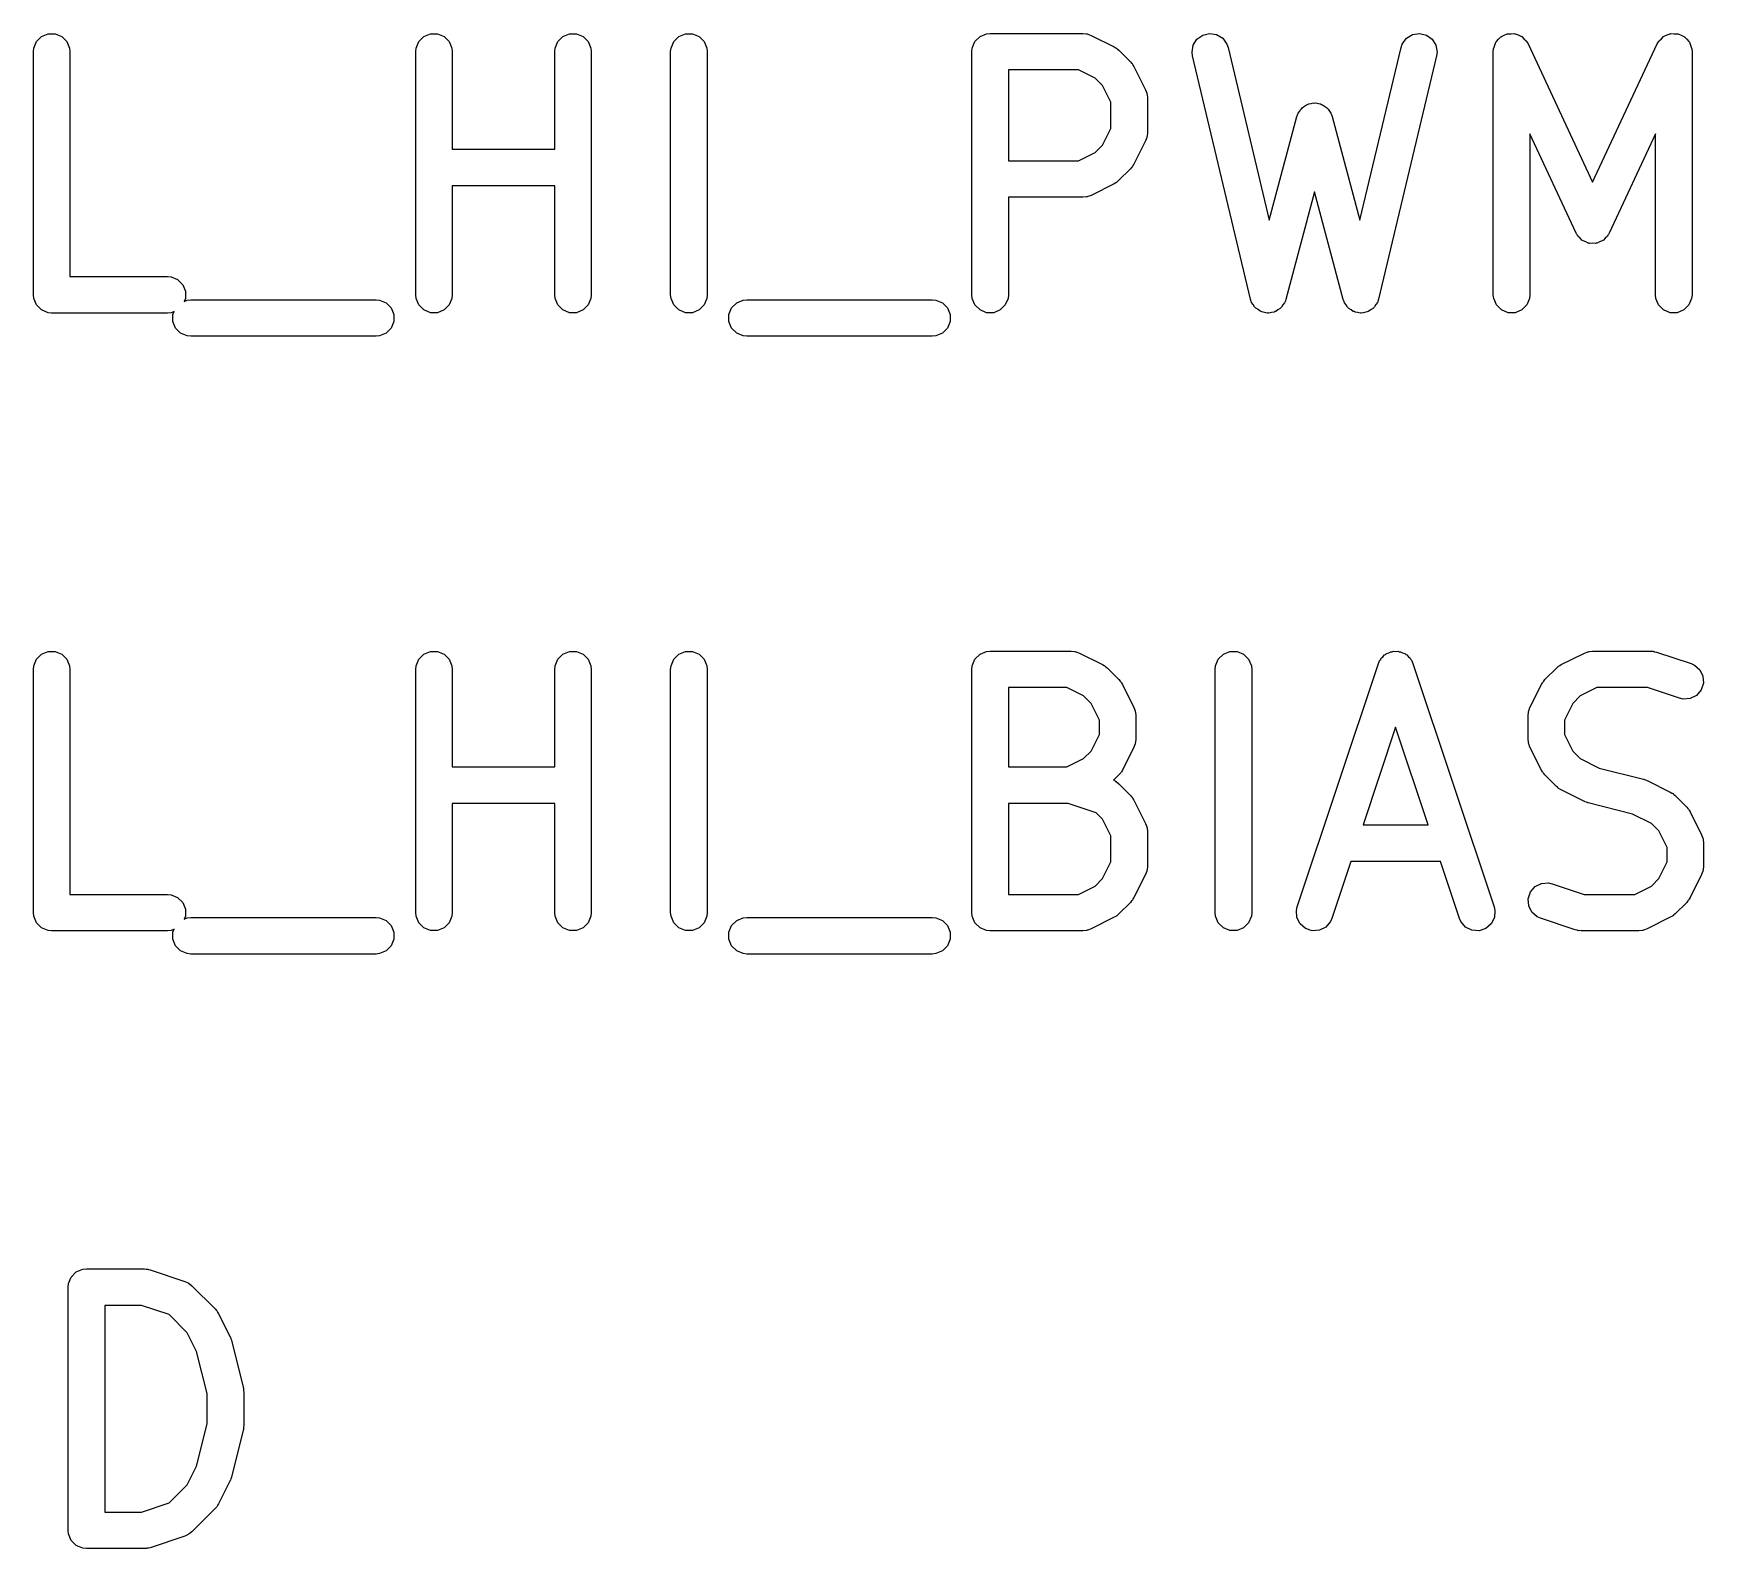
# Model space of a CAD drawing. Header units: inches. Extents: x 4.9 to 6.65, y -5.03 to -3.32.
# Drawn here: x 5.2546 to 5.5248, y -4.0983 to -3.853 of the extents above; entities that cross this region are included whole.
import ezdxf

# ---------------------------------------------------------------- set-up
doc = ezdxf.new("R2010")
doc.units = ezdxf.units.IN
doc.header["$MEASUREMENT"] = 0
doc.layers.add('BLACK', color=250, linetype='CONTINUOUS')

msp = doc.modelspace()

# ---------------------------------------------------------------- linework, layer by layer
at = {"layer": 'BLACK', "linetype": 'CONTINUOUS'}
for p, q in [((5.25509, -3.85433), (5.2559, -3.85351)), ((5.2559, -3.85351), (5.25696, -3.85307)), ((5.25696, -3.85307), (5.25812, -3.85307)), ((5.25812, -3.85307), (5.25918, -3.85351)), ((5.25918, -3.85351), (5.26, -3.85433)), ((5.31695, -3.85433), (5.31777, -3.85351)), ((5.31777, -3.85351), (5.31883, -3.85307)), ((5.31883, -3.85307), (5.31998, -3.85307)), ((5.31998, -3.85307), (5.32105, -3.85351)), ((5.32105, -3.85351), (5.32186, -3.85433)), ((5.33945, -3.85433), (5.34026, -3.85351)), ((5.34026, -3.85351), (5.34133, -3.85307)), ((5.34133, -3.85307), (5.34248, -3.85307)), ((5.34248, -3.85307), (5.34355, -3.85351)), ((5.34355, -3.85351), (5.34436, -3.85433)), ((5.3582, -3.85433), (5.35901, -3.85351)), ((5.35901, -3.85351), (5.36008, -3.85307)), ((5.36008, -3.85307), (5.36123, -3.85307)), ((5.36123, -3.85307), (5.36229, -3.85351)), ((5.36229, -3.85351), (5.36311, -3.85433)), ((5.40694, -3.85433), (5.40776, -3.85351)), ((5.40776, -3.85351), (5.40882, -3.85307)), ((5.40882, -3.85307), (5.4094, -3.85301)), ((5.4094, -3.85301), (5.4244, -3.85301)), ((5.4244, -3.85301), (5.42497, -3.85307)), ((5.42497, -3.85307), (5.42507, -3.85311)), ((5.42507, -3.85311), (5.42518, -3.85312)), ((5.42518, -3.85312), (5.42572, -3.85333)), ((5.42572, -3.85333), (5.42947, -3.8552)), ((5.44285, -3.85396), (5.44379, -3.85328)), ((5.44379, -3.85328), (5.44491, -3.85302)), ((5.44491, -3.85302), (5.44604, -3.8532)), ((5.44604, -3.8532), (5.44703, -3.8538)), ((5.47675, -3.8538), (5.47774, -3.8532)), ((5.47774, -3.8532), (5.47887, -3.85302)), ((5.47887, -3.85302), (5.47999, -3.85328)), ((5.47999, -3.85328), (5.48093, -3.85396)), ((5.49167, -3.85396), (5.49201, -3.85359)), ((5.49201, -3.85359), (5.49207, -3.85356)), ((5.49207, -3.85356), (5.49212, -3.85351)), ((5.49212, -3.85351), (5.49259, -3.85332)), ((5.49259, -3.85332), (5.49306, -3.8531)), ((5.49306, -3.8531), (5.49312, -3.8531)), ((5.49312, -3.8531), (5.49319, -3.85307)), ((5.49319, -3.85307), (5.4937, -3.85307)), ((5.4937, -3.85307), (5.49421, -3.85305)), ((5.49421, -3.85305), (5.49427, -3.85307)), ((5.49427, -3.85307), (5.49434, -3.85307)), ((5.49434, -3.85307), (5.49481, -3.85327)), ((5.49481, -3.85327), (5.49529, -3.85344)), ((5.49529, -3.85344), (5.49534, -3.85349)), ((5.49534, -3.85349), (5.4954, -3.85351)), ((5.4954, -3.85351), (5.49576, -3.85387)), ((5.51801, -3.85387), (5.51837, -3.85351)), ((5.51837, -3.85351), (5.51843, -3.85349)), ((5.51843, -3.85349), (5.51848, -3.85344)), ((5.51848, -3.85344), (5.51896, -3.85327)), ((5.51896, -3.85327), (5.51943, -3.85307)), ((5.51943, -3.85307), (5.5195, -3.85307)), ((5.5195, -3.85307), (5.51956, -3.85305)), ((5.51956, -3.85305), (5.52007, -3.85307)), ((5.52007, -3.85307), (5.52058, -3.85307)), ((5.52058, -3.85307), (5.52064, -3.8531)), ((5.52064, -3.8531), (5.52071, -3.8531)), ((5.52071, -3.8531), (5.52118, -3.85332)), ((5.52118, -3.85332), (5.52165, -3.85351)), ((5.52165, -3.85351), (5.5217, -3.85356)), ((5.5217, -3.85356), (5.52175, -3.85359)), ((5.52175, -3.85359), (5.5221, -3.85396)), ((5.25459, -3.85597), (5.25464, -3.85539)), ((5.25459, -3.89534), (5.25459, -3.85597)), ((5.25464, -3.85539), (5.25509, -3.85433)), ((5.26, -3.85433), (5.26044, -3.85539)), ((5.26044, -3.85539), (5.26049, -3.85597)), ((5.26049, -3.85597), (5.26049, -3.89238)), ((5.31646, -3.85597), (5.31651, -3.85539)), ((5.31646, -3.89534), (5.31646, -3.85597)), ((5.31651, -3.85539), (5.31695, -3.85433)), ((5.32186, -3.85433), (5.3223, -3.85539)), ((5.3223, -3.85539), (5.32236, -3.85597)), ((5.32236, -3.85597), (5.32236, -3.87176)), ((5.33895, -3.85597), (5.33901, -3.85539)), ((5.33895, -3.87176), (5.33895, -3.85597)), ((5.33901, -3.85539), (5.33945, -3.85433)), ((5.34436, -3.85433), (5.3448, -3.85539)), ((5.3448, -3.85539), (5.34486, -3.85597)), ((5.34486, -3.85597), (5.34486, -3.89534)), ((5.3577, -3.85597), (5.35776, -3.85539)), ((5.3577, -3.89534), (5.3577, -3.85597)), ((5.35776, -3.85539), (5.3582, -3.85433)), ((5.36311, -3.85433), (5.36355, -3.85539)), ((5.36355, -3.85539), (5.36361, -3.85597)), ((5.36361, -3.85597), (5.36361, -3.89534)), ((5.40644, -3.85597), (5.4065, -3.85539)), ((5.40644, -3.89534), (5.40644, -3.85597)), ((5.4065, -3.85539), (5.40694, -3.85433)), ((5.42947, -3.8552), (5.42971, -3.85536)), ((5.42971, -3.85536), (5.42979, -3.85539)), ((5.42979, -3.85539), (5.42987, -3.85545)), ((5.42987, -3.85545), (5.42996, -3.85551)), ((5.42996, -3.85551), (5.43001, -3.85557)), ((5.43001, -3.85557), (5.43023, -3.85575)), ((5.43023, -3.85575), (5.43211, -3.85763)), ((5.44207, -3.85608), (5.44225, -3.85494)), ((5.44215, -3.85665), (5.44207, -3.85608)), ((5.44225, -3.85494), (5.44285, -3.85396)), ((5.44703, -3.8538), (5.4477, -3.85474)), ((5.4477, -3.85474), (5.44789, -3.85528)), ((5.44789, -3.85528), (5.45455, -3.88327)), ((5.46923, -3.88327), (5.47589, -3.85528)), ((5.47589, -3.85528), (5.47608, -3.85474)), ((5.47608, -3.85474), (5.47675, -3.8538)), ((5.48093, -3.85396), (5.48153, -3.85494)), ((5.48153, -3.85494), (5.48171, -3.85608)), ((5.48171, -3.85608), (5.48164, -3.85665)), ((5.49081, -3.85597), (5.49085, -3.85559)), ((5.49081, -3.89534), (5.49081, -3.85597)), ((5.49084, -3.85552), (5.49086, -3.85548)), ((5.49085, -3.85559), (5.49084, -3.85552)), ((5.49086, -3.85548), (5.49087, -3.85539)), ((5.49087, -3.85539), (5.49106, -3.85492)), ((5.49106, -3.85492), (5.49124, -3.85444)), ((5.49124, -3.85444), (5.49128, -3.85439)), ((5.49128, -3.85439), (5.49131, -3.85433)), ((5.49131, -3.85433), (5.49167, -3.85396)), ((5.49576, -3.85387), (5.49614, -3.85422)), ((5.49614, -3.85422), (5.49619, -3.8543)), ((5.49619, -3.8543), (5.49622, -3.85433)), ((5.49622, -3.85433), (5.49624, -3.85439)), ((5.49624, -3.85439), (5.49644, -3.85472)), ((5.49644, -3.85472), (5.50688, -3.87711)), ((5.50688, -3.87711), (5.51733, -3.85472)), ((5.51733, -3.85472), (5.51753, -3.85439)), ((5.51753, -3.85439), (5.51755, -3.85433)), ((5.51755, -3.85433), (5.51758, -3.8543)), ((5.51758, -3.8543), (5.51763, -3.85422)), ((5.51763, -3.85422), (5.51801, -3.85387)), ((5.5221, -3.85396), (5.52246, -3.85433)), ((5.52246, -3.85433), (5.52249, -3.85439)), ((5.52249, -3.85439), (5.52253, -3.85444)), ((5.52253, -3.85444), (5.52271, -3.85492)), ((5.52271, -3.85492), (5.5229, -3.85539)), ((5.5229, -3.85539), (5.52291, -3.85548)), ((5.52291, -3.85548), (5.52293, -3.85552)), ((5.52293, -3.85552), (5.52292, -3.85559)), ((5.52292, -3.85559), (5.52296, -3.85597)), ((5.52296, -3.85597), (5.52296, -3.89534)), ((5.4237, -3.85892), (5.41235, -3.85892)), ((5.41235, -3.85892), (5.41235, -3.87364)), ((5.4264, -3.86027), (5.4237, -3.85892)), ((5.43211, -3.85763), (5.43229, -3.85786)), ((5.43229, -3.85786), (5.43235, -3.85791)), ((5.43235, -3.85791), (5.43241, -3.858)), ((5.43241, -3.858), (5.43247, -3.85808)), ((5.43247, -3.85808), (5.4325, -3.85815)), ((5.4325, -3.85815), (5.43266, -3.8584)), ((5.43266, -3.8584), (5.43454, -3.86215)), ((5.45152, -3.89602), (5.44215, -3.85665)), ((5.48164, -3.85665), (5.47226, -3.89602)), ((5.42759, -3.86147), (5.4264, -3.86027)), ((5.42894, -3.86416), (5.42759, -3.86147)), ((5.42894, -3.86839), (5.42894, -3.86416)), ((5.43454, -3.86215), (5.43474, -3.86269)), ((5.43474, -3.86269), (5.43475, -3.86279)), ((5.43475, -3.86279), (5.43479, -3.86289)), ((5.43479, -3.86289), (5.43485, -3.86347)), ((5.43485, -3.86347), (5.43485, -3.86909)), ((5.46059, -3.86457), (5.46077, -3.86452)), ((5.46077, -3.86452), (5.46094, -3.86442)), ((5.46094, -3.86442), (5.46132, -3.86437)), ((5.46132, -3.86437), (5.4617, -3.86427)), ((5.4617, -3.86427), (5.46189, -3.86429)), ((5.46189, -3.86429), (5.46208, -3.86427)), ((5.46208, -3.86427), (5.46246, -3.86437)), ((5.46246, -3.86437), (5.46284, -3.86442)), ((5.46284, -3.86442), (5.46301, -3.86452)), ((5.46301, -3.86452), (5.46319, -3.86457)), ((5.45455, -3.88327), (5.45904, -3.86646)), ((5.45904, -3.86646), (5.45909, -3.86632)), ((5.45909, -3.86632), (5.4591, -3.86626)), ((5.4591, -3.86626), (5.45913, -3.8662)), ((5.45913, -3.8662), (5.45924, -3.86591)), ((5.45924, -3.86591), (5.45948, -3.8656)), ((5.45948, -3.8656), (5.45967, -3.86527)), ((5.45967, -3.86527), (5.45982, -3.86515)), ((5.45982, -3.86515), (5.45994, -3.865)), ((5.45994, -3.865), (5.46028, -3.8648)), ((5.46028, -3.8648), (5.46059, -3.86457)), ((5.46319, -3.86457), (5.4635, -3.8648)), ((5.4635, -3.8648), (5.46384, -3.865)), ((5.46384, -3.865), (5.46396, -3.86515)), ((5.46396, -3.86515), (5.46411, -3.86527)), ((5.46411, -3.86527), (5.4643, -3.8656)), ((5.4643, -3.8656), (5.46454, -3.86591)), ((5.46454, -3.86591), (5.46465, -3.8662)), ((5.46465, -3.8662), (5.46469, -3.86626)), ((5.46469, -3.86626), (5.46469, -3.86632)), ((5.46469, -3.86632), (5.46474, -3.86646)), ((5.46474, -3.86646), (5.46923, -3.88327)), ((5.42759, -3.87109), (5.42894, -3.86839)), ((5.43474, -3.86987), (5.43454, -3.87041)), ((5.43475, -3.86976), (5.43474, -3.86987)), ((5.43479, -3.86967), (5.43475, -3.86976)), ((5.43485, -3.86909), (5.43479, -3.86967)), ((5.50421, -3.88534), (5.49671, -3.86928)), ((5.49671, -3.86928), (5.49671, -3.89534)), ((5.51706, -3.86928), (5.50956, -3.88534)), ((5.51706, -3.89534), (5.51706, -3.86928)), ((5.32236, -3.87176), (5.33895, -3.87176)), ((5.4237, -3.87364), (5.4264, -3.87229)), ((5.4264, -3.87229), (5.42759, -3.87109)), ((5.43454, -3.87041), (5.43266, -3.87416)), ((5.41235, -3.87364), (5.4237, -3.87364)), ((5.43211, -3.87493), (5.43023, -3.8768)), ((5.43229, -3.8747), (5.43211, -3.87493)), ((5.43235, -3.87465), (5.43229, -3.8747)), ((5.43241, -3.87456), (5.43235, -3.87465)), ((5.43247, -3.87448), (5.43241, -3.87456)), ((5.4325, -3.87441), (5.43247, -3.87448)), ((5.43266, -3.87416), (5.4325, -3.87441)), ((5.33895, -3.87767), (5.32236, -3.87767)), ((5.32236, -3.87767), (5.32236, -3.89534)), ((5.33895, -3.89534), (5.33895, -3.87767)), ((5.42947, -3.87736), (5.42572, -3.87923)), ((5.42971, -3.8772), (5.42947, -3.87736)), ((5.42979, -3.87717), (5.42971, -3.8772)), ((5.42987, -3.8771), (5.42979, -3.87717)), ((5.42996, -3.87705), (5.42987, -3.8771)), ((5.43001, -3.87699), (5.42996, -3.87705)), ((5.43023, -3.8768), (5.43001, -3.87699)), ((5.4244, -3.87954), (5.41235, -3.87954)), ((5.41235, -3.87954), (5.41235, -3.89534)), ((5.42497, -3.87949), (5.4244, -3.87954)), ((5.42507, -3.87945), (5.42497, -3.87949)), ((5.42518, -3.87944), (5.42507, -3.87945)), ((5.42572, -3.87923), (5.42518, -3.87944)), ((5.46189, -3.87868), (5.45724, -3.8961)), ((5.46654, -3.8961), (5.46189, -3.87868)), ((5.50433, -3.88555), (5.50421, -3.88534)), ((5.50436, -3.88562), (5.50433, -3.88555)), ((5.50441, -3.88567), (5.50436, -3.88562)), ((5.5045, -3.88584), (5.50441, -3.88567)), ((5.50484, -3.88614), (5.5045, -3.88584)), ((5.50514, -3.88647), (5.50484, -3.88614)), ((5.50893, -3.88614), (5.50863, -3.88647)), ((5.50927, -3.88584), (5.50893, -3.88614)), ((5.50936, -3.88567), (5.50927, -3.88584)), ((5.50941, -3.88562), (5.50936, -3.88567)), ((5.50944, -3.88555), (5.50941, -3.88562)), ((5.50956, -3.88534), (5.50944, -3.88555)), ((5.50526, -3.88652), (5.50514, -3.88647)), ((5.50535, -3.88661), (5.50526, -3.88652)), ((5.50578, -3.88677), (5.50535, -3.88661)), ((5.50618, -3.88696), (5.50578, -3.88677)), ((5.50631, -3.88696), (5.50618, -3.88696)), ((5.50644, -3.88701), (5.50631, -3.88696)), ((5.50689, -3.88699), (5.50644, -3.88701)), ((5.50733, -3.88701), (5.50689, -3.88699)), ((5.50746, -3.88696), (5.50733, -3.88701)), ((5.50759, -3.88696), (5.50746, -3.88696)), ((5.50799, -3.88677), (5.50759, -3.88696)), ((5.50842, -3.88661), (5.50799, -3.88677)), ((5.50851, -3.88652), (5.50842, -3.88661)), ((5.50863, -3.88647), (5.50851, -3.88652)), ((5.26049, -3.89238), (5.27629, -3.89238)), ((5.27629, -3.89238), (5.27686, -3.89244)), ((5.27686, -3.89244), (5.27793, -3.89288)), ((5.27793, -3.89288), (5.27874, -3.8937)), ((5.27874, -3.8937), (5.27918, -3.89476)), ((5.25464, -3.89591), (5.25459, -3.89534)), ((5.25509, -3.89698), (5.25464, -3.89591)), ((5.27918, -3.89591), (5.27899, -3.89639)), ((5.27899, -3.89639), (5.27946, -3.89619)), ((5.27918, -3.89476), (5.27918, -3.89591)), ((5.27946, -3.89619), (5.28004, -3.89613)), ((5.28004, -3.89613), (5.31003, -3.89613)), ((5.31003, -3.89613), (5.31061, -3.89619)), ((5.31061, -3.89619), (5.31167, -3.89663)), ((5.31167, -3.89663), (5.31249, -3.89745)), ((5.31651, -3.89591), (5.31646, -3.89534)), ((5.31695, -3.89698), (5.31651, -3.89591)), ((5.3223, -3.89591), (5.32186, -3.89698)), ((5.32236, -3.89534), (5.3223, -3.89591)), ((5.33901, -3.89591), (5.33895, -3.89534)), ((5.33945, -3.89698), (5.33901, -3.89591)), ((5.3448, -3.89591), (5.34436, -3.89698)), ((5.34486, -3.89534), (5.3448, -3.89591)), ((5.35776, -3.89591), (5.3577, -3.89534)), ((5.3582, -3.89698), (5.35776, -3.89591)), ((5.36355, -3.89591), (5.36311, -3.89698)), ((5.36361, -3.89534), (5.36355, -3.89591)), ((5.36757, -3.89745), (5.36839, -3.89663)), ((5.36839, -3.89663), (5.36945, -3.89619)), ((5.36945, -3.89619), (5.37003, -3.89613)), ((5.37003, -3.89613), (5.40002, -3.89613)), ((5.40002, -3.89613), (5.4006, -3.89619)), ((5.4006, -3.89619), (5.40166, -3.89663)), ((5.40166, -3.89663), (5.40248, -3.89745)), ((5.4065, -3.89591), (5.40644, -3.89534)), ((5.40694, -3.89698), (5.4065, -3.89591)), ((5.41229, -3.89591), (5.41185, -3.89698)), ((5.41235, -3.89534), (5.41229, -3.89591)), ((5.45159, -3.89622), (5.45152, -3.89602)), ((5.4516, -3.89629), (5.45159, -3.89622)), ((5.45163, -3.89635), (5.4516, -3.89629)), ((5.45171, -3.89657), (5.45163, -3.89635)), ((5.45196, -3.89692), (5.45171, -3.89657)), ((5.45217, -3.89729), (5.45196, -3.89692)), ((5.45704, -3.89664), (5.45678, -3.89698)), ((5.45712, -3.89643), (5.45704, -3.89664)), ((5.45716, -3.89636), (5.45712, -3.89643)), ((5.45717, -3.89629), (5.45716, -3.89636)), ((5.45724, -3.8961), (5.45717, -3.89629)), ((5.46661, -3.89629), (5.46654, -3.8961)), ((5.46662, -3.89636), (5.46661, -3.89629)), ((5.46666, -3.89643), (5.46662, -3.89636)), ((5.46674, -3.89664), (5.46666, -3.89643)), ((5.467, -3.89698), (5.46674, -3.89664)), ((5.47182, -3.89692), (5.47161, -3.89729)), ((5.47207, -3.89657), (5.47182, -3.89692)), ((5.47215, -3.89635), (5.47207, -3.89657)), ((5.47218, -3.89629), (5.47215, -3.89635)), ((5.47219, -3.89622), (5.47218, -3.89629)), ((5.47226, -3.89602), (5.47219, -3.89622)), ((5.49087, -3.89591), (5.49081, -3.89534)), ((5.49131, -3.89698), (5.49087, -3.89591)), ((5.49666, -3.89591), (5.49622, -3.89698)), ((5.49671, -3.89534), (5.49666, -3.89591)), ((5.51711, -3.89591), (5.51706, -3.89534)), ((5.51755, -3.89698), (5.51711, -3.89591)), ((5.5229, -3.89591), (5.52246, -3.89698)), ((5.52296, -3.89534), (5.5229, -3.89591)), ((5.2559, -3.89779), (5.25509, -3.89698)), ((5.25696, -3.89823), (5.2559, -3.89779)), ((5.25754, -3.89829), (5.25696, -3.89823)), ((5.27629, -3.89829), (5.25754, -3.89829)), ((5.27686, -3.89823), (5.27629, -3.89829)), ((5.27734, -3.89804), (5.27686, -3.89823)), ((5.27714, -3.89851), (5.27734, -3.89804)), ((5.27714, -3.89966), (5.27714, -3.89851)), ((5.27758, -3.90073), (5.27714, -3.89966)), ((5.31249, -3.89745), (5.31293, -3.89851)), ((5.31293, -3.89966), (5.31249, -3.90073)), ((5.31293, -3.89851), (5.31293, -3.89966)), ((5.31777, -3.89779), (5.31695, -3.89698)), ((5.31883, -3.89823), (5.31777, -3.89779)), ((5.31998, -3.89823), (5.31883, -3.89823)), ((5.32105, -3.89779), (5.31998, -3.89823)), ((5.32186, -3.89698), (5.32105, -3.89779)), ((5.34026, -3.89779), (5.33945, -3.89698)), ((5.34133, -3.89823), (5.34026, -3.89779)), ((5.34248, -3.89823), (5.34133, -3.89823)), ((5.34355, -3.89779), (5.34248, -3.89823)), ((5.34436, -3.89698), (5.34355, -3.89779)), ((5.35901, -3.89779), (5.3582, -3.89698)), ((5.36008, -3.89823), (5.35901, -3.89779)), ((5.36123, -3.89823), (5.36008, -3.89823)), ((5.36229, -3.89779), (5.36123, -3.89823)), ((5.36311, -3.89698), (5.36229, -3.89779)), ((5.36713, -3.89851), (5.36757, -3.89745)), ((5.36713, -3.89966), (5.36713, -3.89851)), ((5.36757, -3.90073), (5.36713, -3.89966)), ((5.40248, -3.89745), (5.40292, -3.89851)), ((5.40292, -3.89966), (5.40248, -3.90073)), ((5.40292, -3.89851), (5.40292, -3.89966)), ((5.40776, -3.89779), (5.40694, -3.89698)), ((5.40882, -3.89823), (5.40776, -3.89779)), ((5.40997, -3.89823), (5.40882, -3.89823)), ((5.41104, -3.89779), (5.40997, -3.89823)), ((5.41185, -3.89698), (5.41104, -3.89779)), ((5.45229, -3.89738), (5.45217, -3.89729)), ((5.45238, -3.8975), (5.45229, -3.89738)), ((5.45275, -3.89773), (5.45238, -3.8975)), ((5.45309, -3.89799), (5.45275, -3.89773)), ((5.45324, -3.89803), (5.45309, -3.89799)), ((5.45336, -3.89811), (5.45324, -3.89803)), ((5.45379, -3.89817), (5.45336, -3.89811)), ((5.4542, -3.89828), (5.45379, -3.89817)), ((5.45435, -3.89826), (5.4542, -3.89828)), ((5.4545, -3.89829), (5.45435, -3.89826)), ((5.45492, -3.89819), (5.4545, -3.89829)), ((5.45534, -3.89813), (5.45492, -3.89819)), ((5.45547, -3.89806), (5.45534, -3.89813)), ((5.45562, -3.89802), (5.45547, -3.89806)), ((5.45597, -3.89777), (5.45562, -3.89802)), ((5.45634, -3.89756), (5.45597, -3.89777)), ((5.45643, -3.89743), (5.45634, -3.89756)), ((5.45656, -3.89735), (5.45643, -3.89743)), ((5.45678, -3.89698), (5.45656, -3.89735)), ((5.46722, -3.89735), (5.467, -3.89698)), ((5.46735, -3.89743), (5.46722, -3.89735)), ((5.46744, -3.89756), (5.46735, -3.89743)), ((5.46781, -3.89777), (5.46744, -3.89756)), ((5.46816, -3.89802), (5.46781, -3.89777)), ((5.46831, -3.89806), (5.46816, -3.89802)), ((5.46844, -3.89813), (5.46831, -3.89806)), ((5.46886, -3.89819), (5.46844, -3.89813)), ((5.46928, -3.89829), (5.46886, -3.89819)), ((5.46943, -3.89826), (5.46928, -3.89829)), ((5.46958, -3.89828), (5.46943, -3.89826)), ((5.46999, -3.89817), (5.46958, -3.89828)), ((5.47042, -3.89811), (5.46999, -3.89817)), ((5.47055, -3.89803), (5.47042, -3.89811)), ((5.47069, -3.89799), (5.47055, -3.89803)), ((5.47103, -3.89773), (5.47069, -3.89799)), ((5.4714, -3.8975), (5.47103, -3.89773)), ((5.47149, -3.89738), (5.4714, -3.8975)), ((5.47161, -3.89729), (5.47149, -3.89738)), ((5.49212, -3.89779), (5.49131, -3.89698)), ((5.49319, -3.89823), (5.49212, -3.89779)), ((5.49434, -3.89823), (5.49319, -3.89823)), ((5.4954, -3.89779), (5.49434, -3.89823)), ((5.49622, -3.89698), (5.4954, -3.89779)), ((5.51837, -3.89779), (5.51755, -3.89698)), ((5.51943, -3.89823), (5.51837, -3.89779)), ((5.52058, -3.89823), (5.51943, -3.89823)), ((5.52165, -3.89779), (5.52058, -3.89823)), ((5.52246, -3.89698), (5.52165, -3.89779)), ((5.2784, -3.90154), (5.27758, -3.90073)), ((5.27946, -3.90198), (5.2784, -3.90154)), ((5.28004, -3.90204), (5.27946, -3.90198)), ((5.31003, -3.90204), (5.28004, -3.90204)), ((5.31061, -3.90198), (5.31003, -3.90204)), ((5.31167, -3.90154), (5.31061, -3.90198)), ((5.31249, -3.90073), (5.31167, -3.90154)), ((5.36839, -3.90154), (5.36757, -3.90073)), ((5.36945, -3.90198), (5.36839, -3.90154)), ((5.37003, -3.90204), (5.36945, -3.90198)), ((5.40002, -3.90204), (5.37003, -3.90204)), ((5.4006, -3.90198), (5.40002, -3.90204)), ((5.40166, -3.90154), (5.4006, -3.90198)), ((5.40248, -3.90073), (5.40166, -3.90154)), ((5.25509, -3.95433), (5.2559, -3.95351)), ((5.2559, -3.95351), (5.25696, -3.95307)), ((5.25696, -3.95307), (5.25812, -3.95307)), ((5.25812, -3.95307), (5.25918, -3.95351)), ((5.25918, -3.95351), (5.26, -3.95433)), ((5.31695, -3.95433), (5.31777, -3.95351)), ((5.31777, -3.95351), (5.31883, -3.95307)), ((5.31883, -3.95307), (5.31998, -3.95307)), ((5.31998, -3.95307), (5.32105, -3.95351)), ((5.32105, -3.95351), (5.32186, -3.95433)), ((5.33945, -3.95433), (5.34026, -3.95351)), ((5.34026, -3.95351), (5.34133, -3.95307)), ((5.34133, -3.95307), (5.34248, -3.95307)), ((5.34248, -3.95307), (5.34355, -3.95351)), ((5.34355, -3.95351), (5.34436, -3.95433)), ((5.3582, -3.95433), (5.35901, -3.95351)), ((5.35901, -3.95351), (5.36008, -3.95307)), ((5.36008, -3.95307), (5.36123, -3.95307)), ((5.36123, -3.95307), (5.36229, -3.95351)), ((5.36229, -3.95351), (5.36311, -3.95433)), ((5.40694, -3.95433), (5.40776, -3.95351)), ((5.40776, -3.95351), (5.40882, -3.95307)), ((5.40882, -3.95307), (5.4094, -3.95301)), ((5.4094, -3.95301), (5.42252, -3.95301)), ((5.42252, -3.95301), (5.4231, -3.95307)), ((5.4231, -3.95307), (5.42319, -3.95311)), ((5.42319, -3.95311), (5.4233, -3.95312)), ((5.4233, -3.95312), (5.42384, -3.95333)), ((5.42384, -3.95333), (5.42759, -3.9552)), ((5.44631, -3.95433), (5.44713, -3.95351)), ((5.44713, -3.95351), (5.44819, -3.95307)), ((5.44819, -3.95307), (5.44934, -3.95307)), ((5.44934, -3.95307), (5.45041, -3.95351)), ((5.45041, -3.95351), (5.45122, -3.95433)), ((5.47296, -3.95391), (5.4732, -3.95363)), ((5.4732, -3.95363), (5.47339, -3.95354)), ((5.47339, -3.95354), (5.47355, -3.9534)), ((5.47355, -3.9534), (5.4739, -3.95328)), ((5.4739, -3.95328), (5.47423, -3.95312)), ((5.47423, -3.95312), (5.47444, -3.9531)), ((5.47444, -3.9531), (5.47464, -3.95304)), ((5.47464, -3.95304), (5.47501, -3.95306)), ((5.47501, -3.95306), (5.47538, -3.95304)), ((5.47538, -3.95304), (5.47558, -3.9531)), ((5.47558, -3.9531), (5.47579, -3.95312)), ((5.47579, -3.95312), (5.47612, -3.95328)), ((5.47612, -3.95328), (5.47648, -3.9534)), ((5.47648, -3.9534), (5.47664, -3.95354)), ((5.47664, -3.95354), (5.47682, -3.95363)), ((5.47682, -3.95363), (5.47707, -3.95391)), ((5.50181, -3.9552), (5.50556, -3.95333)), ((5.50556, -3.95333), (5.5061, -3.95312)), ((5.5061, -3.95312), (5.50621, -3.95311)), ((5.50621, -3.95311), (5.50631, -3.95307)), ((5.50631, -3.95307), (5.50688, -3.95301)), ((5.50688, -3.95301), (5.51626, -3.95301)), ((5.51626, -3.95301), (5.51655, -3.95304)), ((5.51655, -3.95304), (5.51663, -3.95304)), ((5.51663, -3.95304), (5.51673, -3.95306)), ((5.51673, -3.95306), (5.51683, -3.95307)), ((5.51683, -3.95307), (5.51691, -3.9531)), ((5.51691, -3.9531), (5.51719, -3.95317)), ((5.51719, -3.95317), (5.52282, -3.95504)), ((5.25459, -3.95597), (5.25464, -3.95539)), ((5.25459, -3.99534), (5.25459, -3.95597)), ((5.25464, -3.95539), (5.25509, -3.95433)), ((5.26, -3.95433), (5.26044, -3.95539)), ((5.26044, -3.95539), (5.26049, -3.95597)), ((5.26049, -3.95597), (5.26049, -3.99238)), ((5.31646, -3.95597), (5.31651, -3.95539)), ((5.31646, -3.99534), (5.31646, -3.95597)), ((5.31651, -3.95539), (5.31695, -3.95433)), ((5.32186, -3.95433), (5.3223, -3.95539)), ((5.3223, -3.95539), (5.32236, -3.95597)), ((5.32236, -3.95597), (5.32236, -3.97176)), ((5.33895, -3.95597), (5.33901, -3.95539)), ((5.33895, -3.97176), (5.33895, -3.95597)), ((5.33901, -3.95539), (5.33945, -3.95433)), ((5.34436, -3.95433), (5.3448, -3.95539)), ((5.3448, -3.95539), (5.34486, -3.95597)), ((5.34486, -3.95597), (5.34486, -3.99534)), ((5.3577, -3.95597), (5.35776, -3.95539)), ((5.3577, -3.99534), (5.3577, -3.95597)), ((5.35776, -3.95539), (5.3582, -3.95433)), ((5.36311, -3.95433), (5.36355, -3.95539)), ((5.36355, -3.95539), (5.36361, -3.95597)), ((5.36361, -3.95597), (5.36361, -3.99534)), ((5.40644, -3.95597), (5.4065, -3.95539)), ((5.40644, -3.99534), (5.40644, -3.95597)), ((5.4065, -3.95539), (5.40694, -3.95433)), ((5.42759, -3.9552), (5.42784, -3.95536)), ((5.42784, -3.95536), (5.42791, -3.95539)), ((5.42791, -3.95539), (5.42799, -3.95545)), ((5.42799, -3.95545), (5.42808, -3.95551)), ((5.42808, -3.95551), (5.42813, -3.95557)), ((5.42813, -3.95557), (5.42836, -3.95575)), ((5.42836, -3.95575), (5.43023, -3.95763)), ((5.44581, -3.95597), (5.44587, -3.95539)), ((5.44581, -3.99534), (5.44581, -3.95597)), ((5.44587, -3.95539), (5.44631, -3.95433)), ((5.45122, -3.95433), (5.45166, -3.95539)), ((5.45166, -3.95539), (5.45172, -3.95597)), ((5.45172, -3.95597), (5.45172, -3.99534)), ((5.45909, -3.9944), (5.47221, -3.95503)), ((5.47221, -3.95503), (5.47245, -3.9545)), ((5.47245, -3.9545), (5.47259, -3.95435)), ((5.47259, -3.95435), (5.47268, -3.95416)), ((5.47268, -3.95416), (5.47296, -3.95391)), ((5.47707, -3.95391), (5.47735, -3.95416)), ((5.47735, -3.95416), (5.47744, -3.95435)), ((5.47744, -3.95435), (5.47758, -3.9545)), ((5.47758, -3.9545), (5.47781, -3.95503)), ((5.47781, -3.95503), (5.49094, -3.9944)), ((5.49917, -3.95763), (5.50105, -3.95575)), ((5.50105, -3.95575), (5.50127, -3.95557)), ((5.50127, -3.95557), (5.50132, -3.95551)), ((5.50132, -3.95551), (5.50141, -3.95545)), ((5.50141, -3.95545), (5.50149, -3.95539)), ((5.50149, -3.95539), (5.50157, -3.95536)), ((5.50157, -3.95536), (5.50181, -3.9552)), ((5.52282, -3.95504), (5.52335, -3.95528)), ((5.52335, -3.95528), (5.52422, -3.95603)), ((5.52422, -3.95603), (5.52473, -3.95706)), ((5.42182, -3.95892), (5.41235, -3.95892)), ((5.41235, -3.95892), (5.41235, -3.97176)), ((5.42452, -3.96027), (5.42182, -3.95892)), ((5.43023, -3.95763), (5.43042, -3.95786)), ((5.43042, -3.95786), (5.43048, -3.95791)), ((5.43048, -3.95791), (5.43053, -3.958)), ((5.43053, -3.958), (5.4306, -3.95808)), ((5.4306, -3.95808), (5.43063, -3.95815)), ((5.43063, -3.95815), (5.43079, -3.9584)), ((5.43079, -3.9584), (5.43266, -3.96215)), ((5.49674, -3.96215), (5.49862, -3.9584)), ((5.49862, -3.9584), (5.49878, -3.95815)), ((5.49878, -3.95815), (5.49881, -3.95808)), ((5.49881, -3.95808), (5.49887, -3.958)), ((5.49887, -3.958), (5.49893, -3.95791)), ((5.49893, -3.95791), (5.49899, -3.95786)), ((5.49899, -3.95786), (5.49917, -3.95763)), ((5.50758, -3.95892), (5.50488, -3.96027)), ((5.51578, -3.95892), (5.50758, -3.95892)), ((5.52095, -3.96064), (5.51578, -3.95892)), ((5.52481, -3.95821), (5.52445, -3.9593)), ((5.52473, -3.95706), (5.52481, -3.95821)), ((5.42572, -3.96147), (5.42452, -3.96027)), ((5.42707, -3.96416), (5.42572, -3.96147)), ((5.50369, -3.96147), (5.50234, -3.96416)), ((5.50488, -3.96027), (5.50369, -3.96147)), ((5.52151, -3.96077), (5.52095, -3.96064)), ((5.52266, -3.96069), (5.52151, -3.96077)), ((5.52369, -3.96017), (5.52266, -3.96069)), ((5.52445, -3.9593), (5.52369, -3.96017)), ((5.42707, -3.96652), (5.42707, -3.96416)), ((5.43266, -3.96215), (5.43287, -3.96269)), ((5.43287, -3.96269), (5.43287, -3.96279)), ((5.43287, -3.96279), (5.43292, -3.96289)), ((5.43292, -3.96289), (5.43297, -3.96347)), ((5.43297, -3.96347), (5.43297, -3.96722)), ((5.49643, -3.96347), (5.49649, -3.96289)), ((5.49643, -3.96722), (5.49643, -3.96347)), ((5.49649, -3.96289), (5.49653, -3.96279)), ((5.49653, -3.96279), (5.49654, -3.96269)), ((5.49654, -3.96269), (5.49674, -3.96215)), ((5.50234, -3.96416), (5.50234, -3.96652)), ((5.42572, -3.96922), (5.42707, -3.96652)), ((5.43297, -3.96722), (5.43292, -3.96779)), ((5.47501, -3.9653), (5.46974, -3.98114)), ((5.48029, -3.98114), (5.47501, -3.9653)), ((5.49649, -3.96779), (5.49643, -3.96722)), ((5.50234, -3.96652), (5.50369, -3.96922)), ((5.42452, -3.97041), (5.42572, -3.96922)), ((5.43266, -3.96854), (5.43079, -3.97229)), ((5.43287, -3.968), (5.43266, -3.96854)), ((5.43292, -3.96779), (5.43287, -3.96789)), ((5.43287, -3.96789), (5.43287, -3.968)), ((5.49653, -3.96789), (5.49649, -3.96779)), ((5.49654, -3.968), (5.49653, -3.96789)), ((5.49674, -3.96854), (5.49654, -3.968)), ((5.49862, -3.97229), (5.49674, -3.96854)), ((5.50369, -3.96922), (5.50488, -3.97041)), ((5.32236, -3.97176), (5.33895, -3.97176)), ((5.41235, -3.97176), (5.42182, -3.97176)), ((5.42182, -3.97176), (5.42452, -3.97041)), ((5.4306, -3.97261), (5.43053, -3.97269)), ((5.43063, -3.97253), (5.4306, -3.97261)), ((5.43079, -3.97229), (5.43063, -3.97253)), ((5.49878, -3.97253), (5.49862, -3.97229)), ((5.49881, -3.97261), (5.49878, -3.97253)), ((5.49887, -3.97269), (5.49881, -3.97261)), ((5.50488, -3.97041), (5.50792, -3.97193)), ((5.50792, -3.97193), (5.5151, -3.97373)), ((5.43023, -3.97305), (5.42937, -3.97392)), ((5.42937, -3.97392), (5.42961, -3.97402)), ((5.42961, -3.97402), (5.42969, -3.97409)), ((5.42969, -3.97409), (5.42979, -3.97413)), ((5.42979, -3.97413), (5.43023, -3.9745)), ((5.43042, -3.97283), (5.43023, -3.97305)), ((5.43023, -3.9745), (5.43211, -3.97638)), ((5.43048, -3.97278), (5.43042, -3.97283)), ((5.43053, -3.97269), (5.43048, -3.97278)), ((5.49893, -3.97278), (5.49887, -3.97269)), ((5.49899, -3.97283), (5.49893, -3.97278)), ((5.49917, -3.97305), (5.49899, -3.97283)), ((5.50105, -3.97493), (5.49917, -3.97305)), ((5.50127, -3.97511), (5.50105, -3.97493)), ((5.50132, -3.97517), (5.50127, -3.97511)), ((5.50141, -3.97523), (5.50132, -3.97517)), ((5.50149, -3.9753), (5.50141, -3.97523)), ((5.50157, -3.97533), (5.50149, -3.9753)), ((5.50181, -3.97548), (5.50157, -3.97533)), ((5.5151, -3.97373), (5.51514, -3.97374)), ((5.51514, -3.97374), (5.51516, -3.97374)), ((5.51516, -3.97374), (5.5154, -3.97383)), ((5.5154, -3.97383), (5.51565, -3.97392)), ((5.51565, -3.97392), (5.51566, -3.97393)), ((5.51566, -3.97393), (5.5157, -3.97395)), ((5.5157, -3.97395), (5.51945, -3.97582)), ((5.33895, -3.97767), (5.32236, -3.97767)), ((5.32236, -3.97767), (5.32236, -3.99534)), ((5.33895, -3.99534), (5.33895, -3.97767)), ((5.42204, -3.97767), (5.41235, -3.97767)), ((5.41235, -3.97767), (5.41235, -3.99238)), ((5.42655, -3.97917), (5.42204, -3.97767)), ((5.43211, -3.97638), (5.43229, -3.9766)), ((5.43229, -3.9766), (5.43235, -3.97665)), ((5.43235, -3.97665), (5.43241, -3.97674)), ((5.43241, -3.97674), (5.43247, -3.97682)), ((5.43247, -3.97682), (5.4325, -3.9769)), ((5.4325, -3.9769), (5.43266, -3.97714)), ((5.43266, -3.97714), (5.43454, -3.98089)), ((5.50556, -3.97736), (5.50181, -3.97548)), ((5.50561, -3.97737), (5.50556, -3.97736)), ((5.50562, -3.97738), (5.50561, -3.97737)), ((5.50587, -3.97747), (5.50562, -3.97738)), ((5.5061, -3.97756), (5.50587, -3.97747)), ((5.50613, -3.97756), (5.5061, -3.97756)), ((5.50617, -3.97758), (5.50613, -3.97756)), ((5.51335, -3.97938), (5.50617, -3.97758)), ((5.51945, -3.97582), (5.5197, -3.97598)), ((5.5197, -3.97598), (5.51977, -3.97601)), ((5.51977, -3.97601), (5.51985, -3.97608)), ((5.51985, -3.97608), (5.51994, -3.97613)), ((5.51994, -3.97613), (5.51999, -3.97619)), ((5.51999, -3.97619), (5.52022, -3.97638)), ((5.52022, -3.97638), (5.5221, -3.97825)), ((5.42759, -3.98021), (5.42655, -3.97917)), ((5.42894, -3.98291), (5.42759, -3.98021)), ((5.51638, -3.98089), (5.51335, -3.97938)), ((5.5221, -3.97825), (5.52228, -3.97848)), ((5.52228, -3.97848), (5.52234, -3.97853)), ((5.52234, -3.97853), (5.5224, -3.97862)), ((5.5224, -3.97862), (5.52246, -3.9787)), ((5.52246, -3.9787), (5.52249, -3.97877)), ((5.52249, -3.97877), (5.52265, -3.97902)), ((5.52265, -3.97902), (5.52452, -3.98277)), ((5.42894, -3.98714), (5.42894, -3.98291)), ((5.43454, -3.98089), (5.43474, -3.98143)), ((5.43474, -3.98143), (5.43475, -3.98154)), ((5.43475, -3.98154), (5.43479, -3.98164)), ((5.43479, -3.98164), (5.43485, -3.98221)), ((5.43485, -3.98221), (5.43485, -3.98784)), ((5.46974, -3.98114), (5.48029, -3.98114)), ((5.51758, -3.98209), (5.51638, -3.98089)), ((5.51893, -3.98479), (5.51758, -3.98209)), ((5.52452, -3.98277), (5.52473, -3.98331)), ((5.52473, -3.98331), (5.52474, -3.98341)), ((5.52474, -3.98341), (5.52478, -3.98351)), ((5.51893, -3.98714), (5.51893, -3.98479)), ((5.52478, -3.98351), (5.52484, -3.98409)), ((5.52484, -3.98409), (5.52484, -3.98784)), ((5.42759, -3.98984), (5.42894, -3.98714)), ((5.43474, -3.98862), (5.43454, -3.98916)), ((5.43475, -3.98851), (5.43474, -3.98862)), ((5.43479, -3.98841), (5.43475, -3.98851)), ((5.43485, -3.98784), (5.43479, -3.98841)), ((5.46777, -3.98704), (5.46469, -3.99627)), ((5.48226, -3.98704), (5.46777, -3.98704)), ((5.48534, -3.99627), (5.48226, -3.98704)), ((5.51758, -3.98984), (5.51893, -3.98714)), ((5.52473, -3.98862), (5.52452, -3.98916)), ((5.52474, -3.98851), (5.52473, -3.98862)), ((5.52478, -3.98841), (5.52474, -3.98851)), ((5.52484, -3.98784), (5.52478, -3.98841)), ((5.4237, -3.99238), (5.4264, -3.99104)), ((5.4264, -3.99104), (5.42759, -3.98984)), ((5.43454, -3.98916), (5.43266, -3.99291)), ((5.49682, -3.992), (5.49758, -3.99113)), ((5.49758, -3.99113), (5.49861, -3.99061)), ((5.49861, -3.99061), (5.49976, -3.99053)), ((5.49976, -3.99053), (5.50032, -3.99066)), ((5.50032, -3.99066), (5.50549, -3.99238)), ((5.51369, -3.99238), (5.51638, -3.99104)), ((5.51638, -3.99104), (5.51758, -3.98984)), ((5.52452, -3.98916), (5.52265, -3.99291)), ((5.26049, -3.99238), (5.27629, -3.99238)), ((5.27629, -3.99238), (5.27686, -3.99244)), ((5.27686, -3.99244), (5.27793, -3.99288)), ((5.27793, -3.99288), (5.27874, -3.9937)), ((5.27874, -3.9937), (5.27918, -3.99476)), ((5.41235, -3.99238), (5.4237, -3.99238)), ((5.43211, -3.99368), (5.43023, -3.99555)), ((5.43229, -3.99345), (5.43211, -3.99368)), ((5.43235, -3.9934), (5.43229, -3.99345)), ((5.43241, -3.99331), (5.43235, -3.9934)), ((5.43247, -3.99323), (5.43241, -3.99331)), ((5.4325, -3.99316), (5.43247, -3.99323)), ((5.43266, -3.99291), (5.4325, -3.99316)), ((5.49646, -3.99309), (5.49682, -3.992)), ((5.49654, -3.99424), (5.49646, -3.99309)), ((5.49705, -3.99527), (5.49654, -3.99424)), ((5.50549, -3.99238), (5.51369, -3.99238)), ((5.5221, -3.99368), (5.52022, -3.99555)), ((5.52228, -3.99345), (5.5221, -3.99368)), ((5.52234, -3.9934), (5.52228, -3.99345)), ((5.5224, -3.99331), (5.52234, -3.9934)), ((5.52246, -3.99323), (5.5224, -3.99331)), ((5.52249, -3.99316), (5.52246, -3.99323)), ((5.52265, -3.99291), (5.52249, -3.99316)), ((5.25464, -3.99591), (5.25459, -3.99534)), ((5.25509, -3.99698), (5.25464, -3.99591)), ((5.27918, -3.99591), (5.27899, -3.99639)), ((5.27899, -3.99639), (5.27946, -3.99619)), ((5.27918, -3.99476), (5.27918, -3.99591)), ((5.27946, -3.99619), (5.28004, -3.99613)), ((5.28004, -3.99613), (5.31003, -3.99613)), ((5.31003, -3.99613), (5.31061, -3.99619)), ((5.31061, -3.99619), (5.31167, -3.99663)), ((5.31167, -3.99663), (5.31249, -3.99745)), ((5.31651, -3.99591), (5.31646, -3.99534)), ((5.31695, -3.99698), (5.31651, -3.99591)), ((5.3223, -3.99591), (5.32186, -3.99698)), ((5.32236, -3.99534), (5.3223, -3.99591)), ((5.33901, -3.99591), (5.33895, -3.99534)), ((5.33945, -3.99698), (5.33901, -3.99591)), ((5.3448, -3.99591), (5.34436, -3.99698)), ((5.34486, -3.99534), (5.3448, -3.99591)), ((5.35776, -3.99591), (5.3577, -3.99534)), ((5.3582, -3.99698), (5.35776, -3.99591)), ((5.36355, -3.99591), (5.36311, -3.99698)), ((5.36361, -3.99534), (5.36355, -3.99591)), ((5.36757, -3.99745), (5.36839, -3.99663)), ((5.36839, -3.99663), (5.36945, -3.99619)), ((5.36945, -3.99619), (5.37003, -3.99613)), ((5.37003, -3.99613), (5.40002, -3.99613)), ((5.40002, -3.99613), (5.4006, -3.99619)), ((5.4006, -3.99619), (5.40166, -3.99663)), ((5.40166, -3.99663), (5.40248, -3.99745)), ((5.4065, -3.99591), (5.40644, -3.99534)), ((5.40694, -3.99698), (5.4065, -3.99591)), ((5.42947, -3.9961), (5.42572, -3.99798)), ((5.42971, -3.99595), (5.42947, -3.9961)), ((5.42979, -3.99592), (5.42971, -3.99595)), ((5.42987, -3.99585), (5.42979, -3.99592)), ((5.42996, -3.9958), (5.42987, -3.99585)), ((5.43001, -3.99574), (5.42996, -3.9958)), ((5.43023, -3.99555), (5.43001, -3.99574)), ((5.44587, -3.99591), (5.44581, -3.99534)), ((5.44631, -3.99698), (5.44587, -3.99591)), ((5.45166, -3.99591), (5.45122, -3.99698)), ((5.45172, -3.99534), (5.45166, -3.99591)), ((5.45896, -3.99497), (5.45909, -3.9944)), ((5.45904, -3.99612), (5.45896, -3.99497)), ((5.45956, -3.99715), (5.45904, -3.99612)), ((5.46446, -3.9968), (5.4637, -3.99767)), ((5.46469, -3.99627), (5.46446, -3.9968)), ((5.48557, -3.9968), (5.48534, -3.99627)), ((5.48633, -3.99767), (5.48557, -3.9968)), ((5.49099, -3.99612), (5.49047, -3.99715)), ((5.49094, -3.9944), (5.49107, -3.99497)), ((5.49107, -3.99497), (5.49099, -3.99612)), ((5.49792, -3.99603), (5.49705, -3.99527)), ((5.49845, -3.99626), (5.49792, -3.99603)), ((5.50408, -3.99814), (5.49845, -3.99626)), ((5.51945, -3.9961), (5.5157, -3.99798)), ((5.5197, -3.99595), (5.51945, -3.9961)), ((5.51977, -3.99592), (5.5197, -3.99595)), ((5.51985, -3.99585), (5.51977, -3.99592)), ((5.51994, -3.9958), (5.51985, -3.99585)), ((5.51999, -3.99574), (5.51994, -3.9958)), ((5.52022, -3.99555), (5.51999, -3.99574)), ((5.2559, -3.99779), (5.25509, -3.99698)), ((5.25696, -3.99823), (5.2559, -3.99779)), ((5.25754, -3.99829), (5.25696, -3.99823)), ((5.27629, -3.99829), (5.25754, -3.99829)), ((5.27686, -3.99823), (5.27629, -3.99829)), ((5.27734, -3.99804), (5.27686, -3.99823)), ((5.27714, -3.99851), (5.27734, -3.99804)), ((5.27714, -3.99966), (5.27714, -3.99851)), ((5.31249, -3.99745), (5.31293, -3.99851)), ((5.31293, -3.99851), (5.31293, -3.99966)), ((5.31777, -3.99779), (5.31695, -3.99698)), ((5.31883, -3.99823), (5.31777, -3.99779)), ((5.31998, -3.99823), (5.31883, -3.99823)), ((5.32105, -3.99779), (5.31998, -3.99823)), ((5.32186, -3.99698), (5.32105, -3.99779)), ((5.34026, -3.99779), (5.33945, -3.99698)), ((5.34133, -3.99823), (5.34026, -3.99779)), ((5.34248, -3.99823), (5.34133, -3.99823)), ((5.34355, -3.99779), (5.34248, -3.99823)), ((5.34436, -3.99698), (5.34355, -3.99779)), ((5.35901, -3.99779), (5.3582, -3.99698)), ((5.36008, -3.99823), (5.35901, -3.99779)), ((5.36123, -3.99823), (5.36008, -3.99823)), ((5.36229, -3.99779), (5.36123, -3.99823)), ((5.36311, -3.99698), (5.36229, -3.99779)), ((5.36713, -3.99851), (5.36757, -3.99745)), ((5.36713, -3.99966), (5.36713, -3.99851)), ((5.40248, -3.99745), (5.40292, -3.99851)), ((5.40292, -3.99851), (5.40292, -3.99966)), ((5.40776, -3.99779), (5.40694, -3.99698)), ((5.40882, -3.99823), (5.40776, -3.99779)), ((5.4094, -3.99829), (5.40882, -3.99823)), ((5.4244, -3.99829), (5.4094, -3.99829)), ((5.42497, -3.99823), (5.4244, -3.99829)), ((5.42507, -3.99819), (5.42497, -3.99823)), ((5.42518, -3.99819), (5.42507, -3.99819)), ((5.42572, -3.99798), (5.42518, -3.99819)), ((5.44713, -3.99779), (5.44631, -3.99698)), ((5.44819, -3.99823), (5.44713, -3.99779)), ((5.44934, -3.99823), (5.44819, -3.99823)), ((5.45041, -3.99779), (5.44934, -3.99823)), ((5.45122, -3.99698), (5.45041, -3.99779)), ((5.46043, -3.9979), (5.45956, -3.99715)), ((5.46152, -3.99827), (5.46043, -3.9979)), ((5.46267, -3.99819), (5.46152, -3.99827)), ((5.4637, -3.99767), (5.46267, -3.99819)), ((5.48736, -3.99819), (5.48633, -3.99767)), ((5.48851, -3.99827), (5.48736, -3.99819)), ((5.4896, -3.9979), (5.48851, -3.99827)), ((5.49047, -3.99715), (5.4896, -3.9979)), ((5.50436, -3.9982), (5.50408, -3.99814)), ((5.50443, -3.99823), (5.50436, -3.9982)), ((5.50454, -3.99824), (5.50443, -3.99823)), ((5.50464, -3.99827), (5.50454, -3.99824)), ((5.50472, -3.99826), (5.50464, -3.99827)), ((5.50501, -3.99829), (5.50472, -3.99826)), ((5.51438, -3.99829), (5.50501, -3.99829)), ((5.51496, -3.99823), (5.51438, -3.99829)), ((5.51506, -3.99819), (5.51496, -3.99823)), ((5.51516, -3.99819), (5.51506, -3.99819)), ((5.5157, -3.99798), (5.51516, -3.99819)), ((5.27758, -4.00073), (5.27714, -3.99966)), ((5.2784, -4.00154), (5.27758, -4.00073)), ((5.27946, -4.00198), (5.2784, -4.00154)), ((5.28004, -4.00204), (5.27946, -4.00198)), ((5.31003, -4.00204), (5.28004, -4.00204)), ((5.31061, -4.00198), (5.31003, -4.00204)), ((5.31167, -4.00154), (5.31061, -4.00198)), ((5.31249, -4.00073), (5.31167, -4.00154)), ((5.31293, -3.99966), (5.31249, -4.00073)), ((5.36757, -4.00073), (5.36713, -3.99966)), ((5.36839, -4.00154), (5.36757, -4.00073)), ((5.36945, -4.00198), (5.36839, -4.00154)), ((5.37003, -4.00204), (5.36945, -4.00198)), ((5.40002, -4.00204), (5.37003, -4.00204)), ((5.4006, -4.00198), (5.40002, -4.00204)), ((5.40166, -4.00154), (5.4006, -4.00198)), ((5.40248, -4.00073), (5.40166, -4.00154)), ((5.40292, -3.99966), (5.40248, -4.00073)), ((5.26071, -4.05433), (5.26152, -4.05351)), ((5.26152, -4.05351), (5.26259, -4.05307)), ((5.26259, -4.05307), (5.26317, -4.05301)), ((5.26317, -4.05301), (5.27254, -4.05301)), ((5.27254, -4.05301), (5.27283, -4.05304)), ((5.27283, -4.05304), (5.27291, -4.05304)), ((5.27291, -4.05304), (5.27301, -4.05306)), ((5.27301, -4.05306), (5.27312, -4.05307)), ((5.27312, -4.05307), (5.27319, -4.0531)), ((5.27319, -4.0531), (5.27347, -4.05317)), ((5.27347, -4.05317), (5.2791, -4.05504)), ((5.26021, -4.05597), (5.26027, -4.05539)), ((5.26021, -4.09534), (5.26021, -4.05597)), ((5.26027, -4.05539), (5.26071, -4.05433)), ((5.2791, -4.05504), (5.27963, -4.05528)), ((5.27963, -4.05528), (5.27971, -4.05535)), ((5.27971, -4.05535), (5.2798, -4.05539)), ((5.2798, -4.05539), (5.28025, -4.05575)), ((5.28025, -4.05575), (5.284, -4.0595)), ((5.27206, -4.05892), (5.26612, -4.05892)), ((5.26612, -4.05892), (5.26612, -4.09238)), ((5.27657, -4.06042), (5.27206, -4.05892)), ((5.27949, -4.06334), (5.27657, -4.06042)), ((5.284, -4.0595), (5.28419, -4.05973)), ((5.28419, -4.05973), (5.28425, -4.05978)), ((5.28425, -4.05978), (5.2843, -4.05987)), ((5.2843, -4.05987), (5.28437, -4.05995)), ((5.28437, -4.05995), (5.2844, -4.06002)), ((5.2844, -4.06002), (5.28455, -4.06027)), ((5.28455, -4.06027), (5.28643, -4.06402)), ((5.281, -4.06637), (5.27949, -4.06334)), ((5.28643, -4.06402), (5.28644, -4.06406)), ((5.28644, -4.06406), (5.28646, -4.06408)), ((5.28646, -4.06408), (5.28654, -4.06432)), ((5.28654, -4.06432), (5.28664, -4.06456)), ((5.28271, -4.0732), (5.281, -4.06637)), ((5.28664, -4.06456), (5.28664, -4.06458)), ((5.28664, -4.06458), (5.28665, -4.06462)), ((5.28665, -4.06462), (5.28853, -4.07212)), ((5.28853, -4.07212), (5.28854, -4.07222)), ((5.28854, -4.07222), (5.28856, -4.07226)), ((5.28856, -4.07226), (5.28858, -4.07248)), ((5.28858, -4.07248), (5.28861, -4.0727)), ((5.28271, -4.0781), (5.28271, -4.0732)), ((5.28861, -4.0727), (5.28861, -4.07274)), ((5.28861, -4.07274), (5.28862, -4.07284)), ((5.28862, -4.07284), (5.28862, -4.07846)), ((5.281, -4.08493), (5.28271, -4.0781)), ((5.28853, -4.07918), (5.28665, -4.08668)), ((5.28854, -4.07908), (5.28853, -4.07918)), ((5.28856, -4.07904), (5.28854, -4.07908)), ((5.28858, -4.07882), (5.28856, -4.07904)), ((5.28861, -4.07861), (5.28858, -4.07882)), ((5.28862, -4.07846), (5.28861, -4.07856)), ((5.28861, -4.07856), (5.28861, -4.07861)), ((5.27949, -4.08796), (5.281, -4.08493)), ((5.27657, -4.09088), (5.27949, -4.08796)), ((5.28643, -4.08728), (5.28455, -4.09103)), ((5.28644, -4.08724), (5.28643, -4.08728)), ((5.28646, -4.08722), (5.28644, -4.08724)), ((5.28654, -4.08698), (5.28646, -4.08722)), ((5.28664, -4.08674), (5.28654, -4.08698)), ((5.28665, -4.08668), (5.28664, -4.08672)), ((5.28664, -4.08672), (5.28664, -4.08674)), ((5.27206, -4.09238), (5.27657, -4.09088)), ((5.28425, -4.09152), (5.28419, -4.09157)), ((5.2843, -4.09143), (5.28425, -4.09152)), ((5.28437, -4.09135), (5.2843, -4.09143)), ((5.2844, -4.09128), (5.28437, -4.09135)), ((5.28455, -4.09103), (5.2844, -4.09128)), ((5.26612, -4.09238), (5.27206, -4.09238)), ((5.284, -4.0918), (5.28025, -4.09555)), ((5.28419, -4.09157), (5.284, -4.0918)), ((5.26027, -4.09591), (5.26021, -4.09534)), ((5.26071, -4.09698), (5.26027, -4.09591)), ((5.2791, -4.09626), (5.27347, -4.09814)), ((5.27963, -4.09603), (5.2791, -4.09626)), ((5.27971, -4.09596), (5.27963, -4.09603)), ((5.2798, -4.09592), (5.27971, -4.09596)), ((5.28025, -4.09555), (5.2798, -4.09592)), ((5.26152, -4.09779), (5.26071, -4.09698)), ((5.26259, -4.09823), (5.26152, -4.09779)), ((5.26317, -4.09829), (5.26259, -4.09823)), ((5.27254, -4.09829), (5.26317, -4.09829)), ((5.27283, -4.09826), (5.27254, -4.09829)), ((5.27291, -4.09827), (5.27283, -4.09826)), ((5.27301, -4.09824), (5.27291, -4.09827)), ((5.27312, -4.09823), (5.27301, -4.09824)), ((5.27319, -4.0982), (5.27312, -4.09823)), ((5.27347, -4.09814), (5.27319, -4.0982))]:
    msp.add_line(p, q, dxfattribs=at)

doc.saveas('drawing.dxf')
